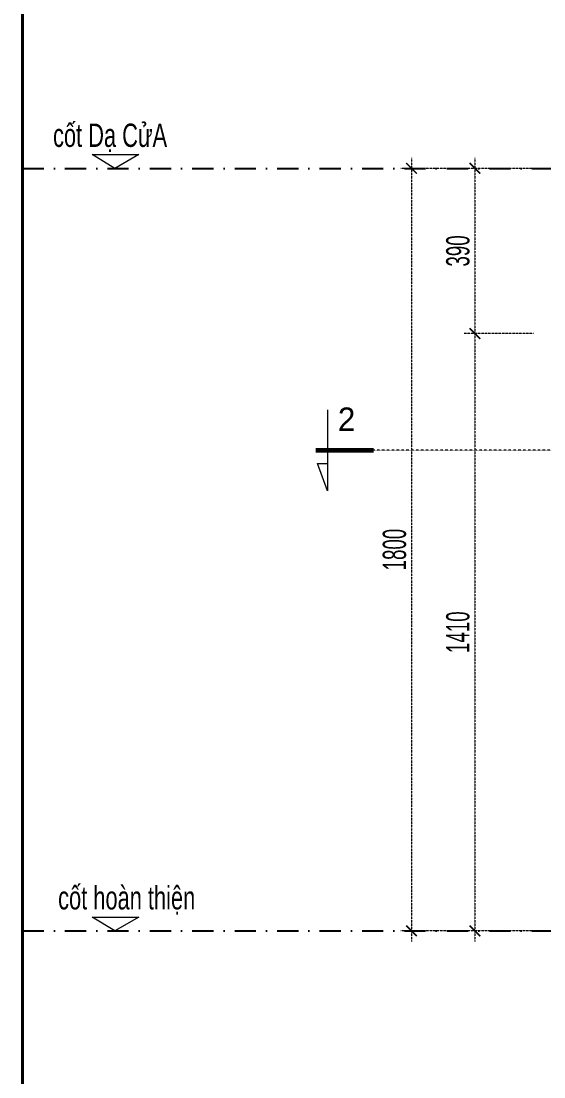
# Model space of a CAD drawing. Header units: inches. Extents: x 274208 to 641690, y -81912 to 129129.
# Drawn here: x 549301 to 550535, y 22473 to 24965 of the extents above; entities that cross this region are included whole.
import ezdxf

# ---------------------------------------------------------------- set-up
doc = ezdxf.new("R2010")
doc.units = ezdxf.units.IN
doc.header["$MEASUREMENT"] = 0
doc.header["$PDMODE"] = 3
for name, pattern in [('ACAD_ISO03W100', [30, 12, -18]), ('DASHDOT', [1, 0.5, -0.25, 0, -0.25]), ('HIDDEN', [0.375, 0.25, -0.125])]:
    doc.linetypes.add(name, pattern=pattern)
for name, color, linetype, lineweight in [('05.Text', 253, 'Continuous', 18), ('08.Dim', 156, 'Continuous', 15), ('10.Text', 254, 'Continuous', 18), ('11.Khung bo', 32, 'Continuous', 50), ('CA.cat 30', 30, 'Continuous', 35), ('CA.thay 145', 145, 'Continuous', 18)]:
    doc.layers.add(name, color=color, linetype=linetype, lineweight=lineweight)
doc.layers.add('TRUC', color=250, linetype='DASHDOT')
doc.styles.add('TT5_Text Dim', font='hoatbif.shx', dxfattribs={"width": 0.6})
doc.styles.add('VnAvantH', font='')
doc.styles.get('VnAvantH').set_extended_font_data('.VnAvantH')
doc.dimstyles.new('TT5_Dim 1-25', dxfattribs={"dimscale": 25, "dimtxt": 2.2, "dimasz": 1, "dimexe": 1, "dimexo": 0, "dimgap": 0.5, "dimtad": 1, "dimdec": 0, "dimzin": 0, "dimdsep": 46, "dimtxsty": 'TT5_Text Dim', "dimblk": 'ARCHTICK', "dimcen": 0, "dimdle": 1, "dimclrd": 256, "dimclre": 256, "dimclrt": 1, "dimadec": 0, "dimazin": 0, "dimtfac": 0.015, "dimtdec": 0, "dimtix": 1, "dimtmove": 2, "dimatfit": 3, "dimldrblk": 'DOT', "dimfxl": 1, "dimtolj": 1, "dimtzin": 0, "dimlwd": -1, "dimlwe": -1, "dimarcsym": 1})

# ---------------------------------------------------------------- blocks, each defined once
blk = doc.blocks.new('100')
at = {"layer": '11.Khung bo', "const_width": 26.7}
blk.add_lwpolyline([(1860913, -945239.8), (1860913, -916940.1), (1896062.6, -916940.1), (1896062.6, -945239.8)], close=True, dxfattribs=at)
blk = doc.blocks.new('vet cat')
at = {"layer": 'CA.cat 30', "const_width": 50}
blk.add_lwpolyline([(-82592, -188552), (-81976, -188552)], dxfattribs=at)
at = {"layer": 'CA.thay 145'}
blk.add_line((-82574, -188411), (-82469, -188411), dxfattribs=at)
blk.add_lwpolyline([(-82469, -188983), (-82469, -188122), (-82574, -188411)], dxfattribs=at)
blk = doc.blocks.new('_ARCHTICK')
at = {"color": 0, "linetype": 'ByBlock', "const_width": 0.15}
blk.add_lwpolyline([(-0.5, -0.5), (0.5, 0.5)], dxfattribs=at)
blk = doc.blocks.new('*D1003')
at = {"layer": '08.Dim', "linetype": 'HIDDEN', "transparency": 16777216}
for p, q in [((550371.9, 24642.3), (550371.9, 24202.3)), ((550509.9, 24617.3), (550346.9, 24617.3)), ((550509.9, 24227.3), (550346.9, 24227.3))]:
    blk.add_line(p, q, dxfattribs=at)
at = {"layer": 'Defpoints', "color": 0, "linetype": 'HIDDEN', "transparency": 16777216}
for p in [(550509.9, 24617.3), (550371.9, 24227.3), (550509.9, 24227.3)]:
    blk.add_point(p, dxfattribs=at)
at = {"layer": '08.Dim', "linetype": 'HIDDEN', "transparency": 16777216, "xscale": 25, "yscale": 25, "zscale": 25}
for p, rotation in [((550371.9, 24617.3), 90), ((550371.9, 24227.3), 270)]:
    blk.add_blockref('_ARCHTICK', p, dxfattribs=dict(at, rotation=rotation))
at = {"layer": '08.Dim', "color": 1, "linetype": 'HIDDEN', "transparency": 16777216, "insert": (550331.9, 24422.3), "char_height": 55, "attachment_point": 5, "rotation": 90, "style": 'TT5_Text Dim'}
blk.add_mtext('\\A1;390', dxfattribs=at)
blk = doc.blocks.new('_DOT')
at = {"color": 1, "linetype": 'ByBlock'}
blk.add_line((-0.5, 0), (-1, 0), dxfattribs=at)
at = {"color": 1, "linetype": 'ByBlock', "const_width": 0.5}
blk.add_lwpolyline([(-0.25, 0, 1), (0.25, 0, 1)], format="xyb", close=True, dxfattribs=at)
blk = doc.blocks.new('*D1004')
at = {"layer": '08.Dim', "linetype": 'HIDDEN', "transparency": 16777216}
for p, q in [((550371.9, 24252.3), (550371.9, 22792.4)), ((550509.9, 24227.3), (550346.9, 24227.3)), ((550509.9, 22817.4), (550346.9, 22817.4))]:
    blk.add_line(p, q, dxfattribs=at)
at = {"layer": 'Defpoints', "color": 0, "linetype": 'HIDDEN', "transparency": 16777216}
for p in [(550509.9, 24227.3), (550371.9, 22817.4), (550509.9, 22817.4)]:
    blk.add_point(p, dxfattribs=at)
at = {"layer": '08.Dim', "linetype": 'HIDDEN', "transparency": 16777216, "xscale": 25, "yscale": 25, "zscale": 25}
for p, rotation in [((550371.9, 24227.3), 90), ((550371.9, 22817.4), 270)]:
    blk.add_blockref('_ARCHTICK', p, dxfattribs=dict(at, rotation=rotation))
at = {"layer": '08.Dim', "color": 1, "linetype": 'HIDDEN', "transparency": 16777216, "insert": (550331.9, 23522.4), "char_height": 55, "attachment_point": 5, "rotation": 90, "style": 'TT5_Text Dim'}
blk.add_mtext('\\A1;1410', dxfattribs=at)
blk = doc.blocks.new('*D1005')
at = {"layer": '08.Dim', "linetype": 'HIDDEN', "transparency": 16777216}
for p, q in [((550222.3, 24642.3), (550222.3, 22792.4)), ((550509.9, 24617.3), (550197.3, 24617.3)), ((550509.9, 22817.4), (550197.3, 22817.4))]:
    blk.add_line(p, q, dxfattribs=at)
at = {"layer": 'Defpoints', "color": 0, "linetype": 'HIDDEN', "transparency": 16777216}
for p in [(550509.9, 24617.3), (550222.3, 22817.4), (550509.9, 22817.4)]:
    blk.add_point(p, dxfattribs=at)
at = {"layer": '08.Dim', "linetype": 'HIDDEN', "transparency": 16777216, "xscale": 25, "yscale": 25, "zscale": 25}
for p, rotation in [((550222.3, 24617.3), 90), ((550222.3, 22817.4), 270)]:
    blk.add_blockref('_ARCHTICK', p, dxfattribs=dict(at, rotation=rotation))
at = {"layer": '08.Dim', "color": 1, "linetype": 'HIDDEN', "transparency": 16777216, "insert": (550182.3, 23717.4), "char_height": 55, "attachment_point": 5, "rotation": 90, "style": 'TT5_Text Dim'}
blk.add_mtext('\\A1;1800', dxfattribs=at)

msp = doc.modelspace()

# ---------------------------------------------------------------- linework, layer by layer
at = {"layer": '05.Text'}
for points in [[(549522.8, 24617.3), (549469, 24649.8), (549579.1, 24649.8)], [(549522.8, 22817.4), (549469, 22849.9), (549579.1, 22849.9)]]:
    msp.add_lwpolyline(points, close=True, dxfattribs=at)
at = {"layer": 'CA.thay 145', "color": 1, "linetype": 'ACAD_ISO03W100', "ltscale": 0.005}
msp.add_line((551887.5, 23951.9), (550113.2, 23951.9), dxfattribs=at)
at = {"layer": 'TRUC', "ltscale": 100}
for points in [[(549304.8, 24617.3), (553686.4, 24617.3)], [(549304.8, 22817.4), (553686.4, 22817.4)]]:
    msp.add_lwpolyline(points, dxfattribs=at)

# ---------------------------------------------------------------- block references
at = {"layer": '05.Text', "xscale": 0.25, "yscale": 0.25, "zscale": 0.25}
msp.add_blockref('100', (84076.5, 256187.3), dxfattribs=at)
at = {"layer": 'CA.cat 30', "xscale": -0.2222222220152616, "yscale": 0.2222222222480923, "zscale": 0.2222222221704821, "rotation": 180}
msp.add_blockref('vet cat', (568350.2, -17948.6), dxfattribs=at)

# ---------------------------------------------------------------- texts
at = {"layer": '10.Text', "style": 'TT5_Text Dim', "width": 0.7}
for s, p in [('cèt D¹ CöA', (549376.7, 24667.9)), ('cèt hoµn thiÖn', (549388.7, 22868))]:
    msp.add_text(s, height=55, dxfattribs=at).set_placement(p)
at = {"layer": '10.Text', "style": 'VnAvantH'}
msp.add_text('2', height=55.6, rotation=360, dxfattribs=at).set_placement((550048.5, 23997.2))

# ---------------------------------------------------------------- dimensions: what is measured, and where the dimension line sits
at = {"layer": '08.Dim', "linetype": 'HIDDEN'}
for base, p1, p2, picture, middle in [((550222.3, 22817.4), (550509.9, 24617.3), (550509.9, 22817.4), '*D1005', (550182.3, 23717.4)), ((550371.9, 24227.3), (550509.9, 24617.3), (550509.9, 24227.3), '*D1003', (550331.9, 24422.3)), ((550371.9, 22817.4), (550509.9, 24227.3), (550509.9, 22817.4), '*D1004', (550331.9, 23522.4))]:
    dim = msp.add_linear_dim(base=base, p1=p1, p2=p2, angle=90, dimstyle='TT5_Dim 1-25', dxfattribs=at)
    dim.commit()
    dim.dimension.update_dxf_attribs({"geometry": picture, "text_midpoint": middle})

doc.saveas('drawing.dxf')
